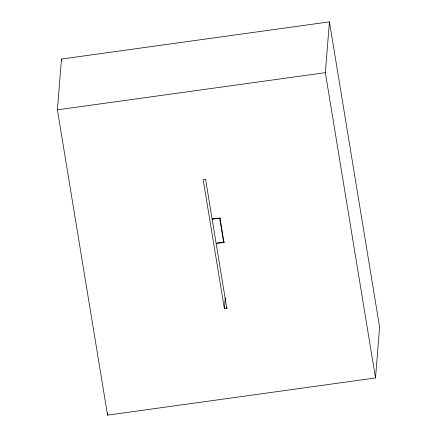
<?xml version="1.0" encoding="UTF-8"?>
<svg xmlns="http://www.w3.org/2000/svg" width="437" height="437" viewBox="0 0 437 437"><rect width="100%" height="100%" fill="white"/><g stroke="black" fill="none" stroke-linecap="round" stroke-linejoin="round"><path stroke-width="0.66" d="M57.4 109.845L61.486 59.05L329.432 21.85L379.6 327.155L375.514 377.95L107.568 415.15L57.4 109.845L325.347 72.646L329.432 21.85M107.568 415.15L107.731 413.118M212.196 219.161L220.357 218.238L220.308 217.916L212.125 219.046M226.923 307.074L226.814 308.429L224.389 308.768L225.263 297.93M216.097 243.196L224.274 242.06L224.328 242.382L216.146 243.518M325.347 72.646L375.514 377.95M220.035 218.282L223.952 242.103M219.691 218.331L223.607 242.153M226.814 308.429L205.576 179.175L203.15 179.509L224.389 308.768M61.486 59.05L61.71 60.393"/></g></svg>
